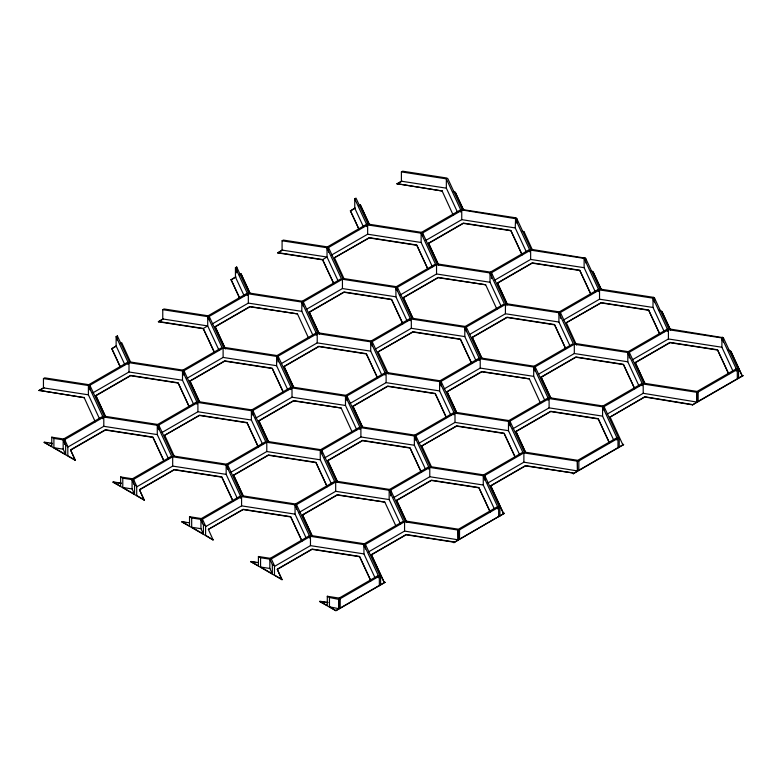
<?xml version="1.0" encoding="UTF-8"?>
<svg xmlns="http://www.w3.org/2000/svg" width="782" height="782" viewBox="0 0 782 782"><rect width="100%" height="100%" fill="white"/><g stroke="black" fill="none" stroke-linecap="round" stroke-linejoin="round"><path stroke-width="1.17" d="M498.828 516.726L504.263 513.295L453.922 542.649L453.697 541.867L406.161 534.507L371.362 554.604L384.099 582.346L384.949 582.482L384.099 582.052L371.362 554.604M39.1 390.384L84.045 397.627L39.1 390.384L43.45 387.872L43.45 378.576L44.691 377.853L88.786 384.676L127.935 362.076L116.127 336.612L117.368 335.898L129.411 361.841L182.89 370.121L222.039 347.511L207.709 316.632L162.764 309.682L162.764 318.978L158.414 321.793L203.359 328.743L214.063 351.802M162.764 309.682L164.015 308.968L208.1 315.791L247.259 293.182L235.441 267.727L236.682 267.004L248.725 292.957L302.204 301.226L341.363 278.627L327.032 247.747L282.087 240.797L282.087 250.093L277.737 252.899L322.683 259.859L333.376 282.908M282.087 240.797L283.328 240.074L327.423 246.897L366.572 224.297L368.048 224.072L421.527 232.342L460.676 209.742L515.23 218.637L529.561 249.507L529.561 251.833M363.493 226.956L354.754 208.139L354.754 198.843L356.005 198.12L368.048 224.072M397.051 183.721L441.996 190.964L397.051 183.721L401.401 181.209L401.401 171.903L402.652 171.19L446.737 178.013L447.812 178.628L462.142 209.508L515.631 217.787L516.707 218.403L531.037 249.282L585.591 258.177L599.921 289.057L653.41 297.326L654.485 297.952L668.815 328.831L723.37 337.726L737.7 368.596L738.55 368.733L738.55 378.029L737.7 377.902M120.457 367.442L111.777 348.723L116.127 345.908L116.127 336.612M119.978 343.689L121.718 342.682L130.75 362.437M239.781 298.558L231.091 279.829L235.441 277.024L235.441 267.727M239.292 274.795L241.032 273.798L250.064 293.25M359.094 229.664L350.404 210.945L354.754 208.139M358.615 205.91L360.355 204.904L369.387 224.366M39.1 390.677L44.075 387.804M112.764 348.146L115.746 346.426M158.414 321.793L163.389 318.919M231.091 279.829L236.066 276.965M277.737 252.899L282.713 250.035M350.404 210.945L355.38 208.071M397.051 184.014L402.026 181.141M89.862 389.944L89.862 385.291L129.01 362.692L182.499 370.961L196.829 401.84L196.829 404.167M209.185 319.897L209.185 316.407L248.334 293.807L301.813 302.077L316.143 332.956L316.143 335.283M328.499 247.523L367.648 224.913L421.136 233.192L435.466 264.072L396.308 286.671L342.829 278.402L328.499 247.523L328.499 252.166M93.038 392.76L129.01 371.988L182.499 380.267L193.75 404.519M212.352 323.875L248.334 303.103L301.813 311.373L313.074 335.634M331.676 254.981L367.648 234.209L421.136 242.488L432.387 266.75M105.482 416.669L95.805 395.516L130.604 375.419L178.149 382.779L189.352 406.923M225.314 348.88L215.118 326.622L249.927 306.534L297.463 313.885L308.675 338.342M427.989 269.448L416.777 245.294L369.241 237.943L334.442 257.737L369.241 237.64L416.777 245.001L427.989 269.155M95.805 395.809L130.604 375.722L178.149 383.072L189.352 407.227M215.118 326.925L249.927 306.827L297.463 313.885M164.142 461.253L152.93 437.109L105.394 429.748L70.585 449.846L75.346 460.403L44.212 442.417L51.749 446.473L51.749 437.177L63.567 439.005L102.725 416.405L88.395 385.526L88.786 384.676L88.786 388.165M64.652 444.274L64.652 439.631L103.801 417.021L157.28 425.3L171.61 456.17L132.461 478.78L120.633 476.952L120.633 486.248L113.097 482.191L144.24 500.167L139.479 489.61L174.278 469.523L221.814 476.873L233.026 501.027M183.965 375.389L183.965 370.736L223.114 348.137L276.603 356.406L290.933 387.286L290.933 389.612M303.279 306.495L303.279 301.852L342.438 279.242L395.917 287.522L410.247 318.401L410.247 320.718M422.603 236.447L422.603 232.968L461.751 210.358L461.751 219.654L425.779 240.426M67.819 447.089L103.801 426.317L157.28 434.597L168.541 458.858M187.142 378.205L223.114 357.433L276.603 365.702L287.854 389.964M306.456 309.31L342.438 288.548L395.917 296.818L407.178 321.079M199.586 402.114L189.909 380.951L224.708 360.864L272.244 368.214L283.455 392.368M318.909 333.22L309.222 312.067L344.031 291.979L391.567 299.33L402.779 323.484M438.223 264.336L428.546 243.182L463.345 223.085L510.881 230.446L522.093 254.59M75.346 460.403L70.585 450.139L105.394 430.051L152.93 437.402L163.633 460.461M189.909 381.254L224.708 361.157L272.244 368.518L283.455 392.672M309.222 312.37L344.031 292.273L391.567 299.623L402.779 323.777M428.546 243.476L463.345 223.388L510.881 230.739L522.093 254.893M89.862 385.291L104.192 416.171L157.671 424.45L196.829 401.84M209.185 316.407L223.515 347.286L276.994 355.556L316.143 332.956M158.746 425.066L197.905 402.466L251.384 410.736L265.714 441.615L226.565 464.215L173.076 455.945L158.746 425.066L158.746 429.719M278.069 361.988L278.069 356.181L317.218 333.582L370.697 341.851L385.027 372.731L385.027 375.057M397.383 287.297L436.542 264.687L490.021 272.967L504.351 303.836L465.202 326.446L411.713 318.166L397.383 287.297L397.383 290.777M161.923 432.534L197.905 411.762L251.384 420.032L262.644 444.293M281.246 363.65L317.218 342.878L370.697 351.147L381.958 375.409M399.504 295.371L436.542 273.983L490.021 282.263L501.282 306.524M258.246 447.001L247.034 422.847L199.498 415.486L164.689 435.281L199.498 415.193L247.034 422.544L258.246 446.698M293.69 387.559L284.013 366.396L318.812 346.309L366.347 353.66L377.559 377.814M413.013 318.665L403.326 297.512L438.135 277.415L485.671 284.775L496.883 309.222M284.013 366.699L318.812 346.602L366.347 353.953L377.559 378.107M403.326 297.805L438.135 277.718L485.671 284.775M183.965 370.736L198.296 401.616L251.775 409.885L290.933 387.286M303.279 301.852L317.609 332.731L371.098 341.001L410.247 318.401M422.603 232.968L436.933 263.837L490.412 272.116L529.561 249.507M133.536 484.048L133.536 479.395L172.685 456.796L226.164 465.065L240.494 495.944L240.494 498.271M252.85 415.164L252.85 410.511L292.009 387.911L345.488 396.181L359.818 427.06L359.818 429.386M372.173 346.27L372.173 341.626L411.322 319.017L464.801 327.296L479.131 358.166L479.131 360.492M491.487 278.548L491.487 272.732L530.646 250.132L584.125 258.402L598.455 289.281L598.455 291.608M136.713 486.863L172.685 466.092L226.164 474.361L237.425 498.623M256.027 417.979L292.009 397.207L345.488 405.477L356.748 429.738M375.35 349.085L411.322 328.313L464.801 336.592L476.062 360.854M494.664 280.2L530.646 259.428L584.125 267.698L595.385 291.96M268.48 441.889L258.793 420.726L293.602 400.638L341.138 407.989L352.35 432.436M471.663 363.552L460.451 339.398L412.916 332.047L378.117 351.841L412.916 331.744L460.451 339.105L471.663 363.259M507.117 304.11L497.43 282.947L532.229 262.86L579.775 270.21L590.987 294.364M144.24 500.167L139.479 489.913L174.278 469.826L221.814 477.176L232.518 500.226M258.793 421.029L293.602 400.931L341.138 407.989M497.43 283.25L532.229 263.153L579.775 270.513L590.987 294.667M278.069 356.181L292.4 387.061L345.879 395.33L385.027 372.731M227.64 464.84L266.789 442.241L320.268 450.51L334.598 481.389L295.449 503.989L241.97 495.72L227.64 464.84L227.64 469.493M346.954 400.599L346.954 395.956L386.113 373.346L439.592 381.626L453.922 412.505L453.922 414.822M466.277 327.062L505.426 304.462L558.905 312.732L573.235 343.611L534.086 366.22L480.607 357.941L466.277 327.062L466.277 331.715M230.817 472.308L266.789 451.537L320.268 459.806L331.529 484.068M350.131 403.414L386.113 382.642L439.592 390.922L450.852 415.183M469.454 334.53L505.426 313.758L558.905 322.028L570.166 346.289M243.261 496.218L233.583 475.055L268.382 454.968L315.918 462.318L327.13 486.472M362.584 427.324L352.897 406.171L387.696 386.073L435.242 393.434L446.454 417.588M481.898 358.439L472.22 337.286L507.019 317.189L554.555 324.54L565.767 348.694M233.583 475.358L268.382 455.261L315.918 462.621L327.13 486.766M352.897 406.464L387.696 386.376L435.242 393.727L445.935 416.786M472.22 337.58L507.019 317.492L554.555 324.843L565.259 347.892M309.389 538.045L309.389 535.719L295.058 504.84L241.579 496.57L202.421 519.17L205.588 525.993L205.588 535.299L213.124 539.942L181.991 521.965L189.527 526.022L189.527 516.716L201.345 518.554L240.494 495.944M252.85 410.511L267.18 441.39L320.669 449.66L359.818 427.06M372.173 341.626L386.503 372.496L439.983 380.775L479.131 358.166M491.487 272.732L505.817 303.612L559.306 311.891L598.455 289.281M321.744 453.765L321.744 450.285L360.893 427.676L414.372 435.955L428.702 466.834L428.702 469.151M441.058 386.044L441.058 381.391L480.216 358.791L533.695 367.061L548.026 397.94L548.026 400.267M560.381 318.323L560.381 312.507L599.53 289.907L653.009 298.177L667.339 329.056L667.339 331.382M205.598 526.638L241.579 505.866L295.058 514.136L306.319 538.397M324.921 457.744L360.893 436.972L414.372 445.251L425.633 469.513M444.235 388.859L480.216 368.087L533.695 376.367L544.438 399.524M563.558 319.975L599.53 299.203L653.009 307.473L664.27 331.734M301.92 541.105L290.709 516.951L243.163 509.59L208.364 529.385L243.163 509.297L290.709 516.648L301.92 540.802M337.365 481.653L327.687 460.5L362.486 440.403L410.022 447.763L421.234 471.917M456.688 412.769L447.001 391.616L481.8 371.518L529.346 378.869L540.558 403.326M659.871 334.442L648.659 310.288L601.123 302.927L566.324 322.722L601.123 302.634L648.659 309.985L659.871 334.139M327.687 460.793L362.486 440.706L410.022 448.057L421.234 472.211M447.001 391.909L481.8 371.821L529.346 378.869M346.954 395.956L361.284 426.835L414.773 435.105L453.922 412.505M296.525 504.615L335.683 482.005L389.162 490.285L403.492 521.164L364.344 543.764L310.855 535.494L296.525 504.615L296.525 509.258M415.848 435.73L454.997 413.121L508.476 421.39L522.806 452.27L483.657 474.879L430.178 466.6L415.848 435.73L415.848 440.374M535.162 371.489L535.162 366.836L574.311 344.236L627.799 352.506L642.13 383.385L642.13 385.712M298.646 512.689L335.683 491.311L389.162 499.581L400.423 523.842M419.015 443.189L454.997 422.417L508.476 430.696L519.737 454.958M538.339 374.304L574.311 353.532L627.799 361.802L639.06 386.064M312.155 535.983L302.468 514.83L337.267 494.742L384.812 502.093L396.024 526.247M514.83 456.561L504.126 433.502L456.59 426.151L421.791 445.945L456.59 425.848L504.126 433.208L515.338 457.353M550.792 398.214L541.105 377.051L575.904 356.963L623.449 364.314L634.652 388.468M302.468 515.133L337.267 495.035L384.812 502.093M541.105 377.354L575.904 357.257L623.449 364.617L634.652 388.771M370.805 580.576L359.593 556.422L312.057 549.072L277.258 569.159L282.019 579.716L250.875 561.74L258.412 565.787L258.412 556.491L270.24 558.319L309.389 535.719M321.744 450.285L336.074 481.165L389.553 489.434L428.702 466.834M441.058 381.391L455.388 412.27L508.877 420.55L548.026 397.94M560.381 312.507L574.711 343.386L628.19 351.656L667.339 329.056M270.24 558.319L271.315 558.944L310.464 536.344L363.943 544.614L378.273 575.493L378.273 577.81M390.629 495.866L390.629 490.06L429.777 467.45L483.266 475.73L497.596 506.599L497.596 508.926M509.952 425.819L509.952 421.166L549.101 398.566L602.58 406.836L616.91 437.715L616.91 440.041M629.266 358.088L629.266 352.281L668.414 329.672L721.903 337.951L736.233 368.83L736.233 371.147M274.482 566.412L310.464 545.641L363.943 553.91L375.204 578.172M393.805 497.518L429.777 476.746L483.266 485.026L494.527 509.287M513.119 428.634L549.101 407.862L602.58 416.132L613.841 440.393M632.442 359.74L668.414 338.977L721.903 347.247L733.164 371.509M406.767 522.523L396.572 500.275L431.371 480.177L478.916 487.538L490.118 511.682M525.572 452.543L515.895 431.381L550.694 411.293L598.23 418.644L609.442 442.798M644.886 383.649L635.209 362.496L670.008 342.408L717.553 349.759L728.756 373.913M282.019 579.716L277.258 569.462L312.057 549.365L359.593 556.716L370.805 580.87M396.572 500.568L431.371 480.48L478.916 487.831L490.118 511.985M515.895 431.684L550.694 411.586L598.23 418.947L609.442 443.101M635.209 362.799L670.008 342.702L717.553 350.053L728.247 373.112M535.162 366.836L549.492 397.715L602.981 405.985L642.13 383.385M365.419 549.032L365.419 544.389L404.568 521.78L458.047 530.059L458.272 539.844L453.922 542.649M484.732 480.148L484.732 475.495L523.881 452.895L577.37 461.165L577.595 470.96L573.245 473.765L623.586 444.704L622.736 444.274L623.586 444.704M604.056 410.1L604.056 406.611L643.205 384.011L696.684 392.281L696.909 402.065L692.559 404.88L742.9 375.819L742.05 375.389L730.906 351.372L728.081 349.74M368.586 551.848L404.568 531.076L458.272 539.844M487.909 482.963L523.881 462.191L577.595 470.96M607.223 414.079L643.205 393.307L696.909 402.065M504.263 513.588L503.413 513.461L490.676 485.71L525.475 465.622L573.02 472.973L573.245 473.765M692.559 404.88L644.798 397.031L609.999 417.129L644.798 396.738L692.559 404.577M371.362 554.897L406.161 534.81L453.697 542.161M490.676 486.013L525.475 465.916L573.02 472.973M384.949 582.482L335.869 610.81L319.77 601.514L327.296 605.561L327.296 596.265L339.124 598.093L378.273 575.493M497.596 506.599L458.447 529.209L404.959 520.929L390.629 490.06M616.91 437.715L577.761 460.315L524.282 452.045L509.952 421.166M736.233 368.83L697.075 391.43L643.596 383.16L629.266 352.281M327.296 596.265L329.457 597.507L329.457 606.803L335.869 610.507L338.958 608.728L338.958 599.432L380.599 575.396L380.599 584.692L379.749 584.565M458.272 530.548L499.913 506.511L499.913 515.807L499.063 515.67M577.595 461.654L619.236 437.617L619.236 446.913L623.586 444.401M696.909 392.769L738.55 368.733M379.348 585.405L340.199 608.015L340.199 598.719M380.599 584.692L384.949 582.179M617.985 447.636L578.836 470.236L578.836 460.94M698.16 401.352L737.309 378.742L737.309 369.446M738.55 378.029L742.9 375.516M401.401 171.903L446.346 178.863L460.676 209.742L460.676 212.059M401.401 181.209L446.346 188.159L457.607 212.421M461.751 219.654L515.23 227.933L526.491 252.195M282.087 250.093L327.032 257.043L338.283 281.305M277.737 252.606L322.683 259.556L327.032 257.043L327.032 247.747M730.906 351.372L742.05 375.683L742.9 375.819M162.764 318.978L207.709 325.938L218.97 350.189M158.414 321.49L203.359 328.44L207.709 325.938L207.709 316.632M619.236 437.617L618.386 437.49L604.056 406.611M43.45 378.576L88.395 385.526L88.395 394.822L99.656 419.084M43.45 387.872L88.395 394.822M499.913 506.511L499.063 506.374L484.732 475.495M53.899 438.419L63.176 439.855L65.659 445.212L65.659 454.508L53.899 447.715L53.899 438.419L51.749 437.177M44.212 442.123L52.502 443.404M490.676 485.71L503.413 513.158L504.263 513.295M44.212 442.417L47.77 442.974M50.136 443.335L52.502 443.707M53.899 447.715L63.176 449.151L65.659 454.508M122.784 478.193L132.07 479.63L134.553 484.987L134.553 494.283L122.784 487.489L122.784 478.193L120.633 476.952M113.097 481.898L121.396 483.178M113.097 482.191L121.396 483.472M122.784 487.489L132.07 488.926L134.553 494.283M191.678 517.967L200.954 519.395L203.437 524.751L203.437 534.047L191.678 527.264L191.678 517.967L189.527 516.716M181.991 521.672L189.097 522.767M181.991 521.965L186.732 522.699M191.678 527.264L200.954 528.691L203.437 534.047M380.599 575.396L379.749 575.259L365.419 544.389M260.562 557.732L269.839 559.169L272.332 564.526L272.332 573.822L260.562 567.028L260.562 557.732L258.412 556.491M250.875 561.437L257.982 562.541M250.875 561.74L256.799 562.659M260.562 567.028L269.839 568.465L272.332 573.822M329.457 597.507L338.958 599.432M319.77 601.211L328.059 602.492M319.77 601.514L326.876 602.609M329.457 606.803L338.958 608.728M453.472 191.189L455.349 192.284L463.462 209.742M522.356 230.964L524.243 232.049L532.346 249.82M591.241 270.738L593.127 271.823L601.231 289.291M659.187 309.965L662.022 311.598L670.633 330.151M453.335 191.414L455.349 192.577L463.462 210.045M522.22 231.189L524.243 232.049M591.114 270.953L593.127 272.126L601.231 289.584M659.998 310.728L662.022 311.891L670.125 329.359M728.883 350.502L730.906 351.665M65.659 445.212L67.819 446.454L67.819 455.75L75.346 460.099M134.553 484.987L136.703 486.228L136.703 495.524L144.24 499.874M203.437 524.751L205.588 525.993M272.332 564.526L274.482 565.767L274.482 575.063L282.019 579.413M635.209 362.496L644.886 383.356M566.324 322.722L576.51 344.979M609.999 416.826L622.736 444.567M497.43 282.947L507.626 304.912M541.105 377.051L550.792 397.911M441.996 190.671L453.208 215.118M428.546 243.182L438.731 265.137M472.22 337.286L481.898 358.136M515.895 431.381L525.572 452.24M403.326 297.512L413.013 318.372M447.001 391.616L457.196 413.57M369.387 224.669L360.355 204.904M354.754 198.843L366.572 224.297L366.572 226.624M350.404 210.651L359.094 229.37M334.442 257.737L344.119 278.891M378.117 351.841L388.302 373.796M421.791 445.945L431.469 466.805M333.885 283.71L322.683 259.859M453.697 541.867L453.922 542.356M309.222 312.067L319.418 334.022M352.897 406.171L362.584 427.031M396.572 500.275L406.767 522.229M284.013 366.396L293.69 387.256M327.687 460.5L337.873 482.455M249.566 292.468L241.032 273.798M235.441 277.024L244.17 295.84M231.091 279.536L239.781 298.255M215.118 326.622L225.314 348.586M258.793 420.726L268.988 442.68M302.468 514.83L312.155 535.69M214.571 352.594L203.359 328.743M189.909 380.951L199.586 401.811M233.583 475.055L243.261 495.915M271.315 558.944L274.482 565.767M164.689 435.281L174.376 456.444M208.364 529.385L213.124 539.942M116.127 345.908L124.856 364.725M111.777 348.42L120.457 367.149M95.805 395.516L105.99 417.471M133.536 479.395L136.703 486.228M84.045 397.334L95.248 421.781M64.652 439.631L67.819 446.454M723.37 337.726L723.37 342.369M722.294 337.101L722.294 340.59M721.903 337.951L721.903 347.247M698.16 392.056L698.16 401.645M696.684 392.281L696.684 401.577M668.414 329.672L668.414 338.977M654.485 297.952L654.485 302.595M653.41 297.326L653.41 300.816M653.009 298.177L653.009 307.473M643.205 384.011L643.205 393.307M628.19 351.656L628.19 353.982M627.799 352.506L627.799 361.802M617.985 438.34L617.985 447.93M602.981 405.985L602.981 408.312M602.58 406.836L602.58 416.132M599.53 289.907L599.53 299.203M585.591 258.177L585.591 262.83M584.516 257.552L584.516 259.878M584.125 258.402L584.125 267.698M577.37 461.165L577.37 470.461M574.311 344.236L574.311 353.532M559.306 311.891L559.306 314.208M558.905 312.732L558.905 322.028M549.101 398.566L549.101 407.862M534.086 366.22L534.086 369.7M533.695 367.061L533.695 376.367M530.646 250.132L530.646 259.428M523.881 452.895L523.881 462.191M516.707 218.403L516.707 223.056M515.631 220.104L515.631 217.787L515.23 227.933M508.877 420.55L508.877 424.03M508.476 421.39L508.476 430.696M505.817 303.612L505.817 305.938M505.426 304.462L505.426 313.758M498.672 507.225L498.672 516.521L459.523 539.121L459.523 529.825M490.412 272.116L490.412 274.443M490.021 272.967L490.021 282.263M483.657 474.879L483.657 477.196M483.266 475.73L483.266 485.026M480.216 358.791L480.216 368.087M465.202 326.446L465.202 329.926M464.801 327.296L464.801 336.592M458.047 530.059L458.047 539.355M454.997 413.121L454.997 422.417M446.346 178.863L446.346 188.159M439.983 380.775L439.983 384.265M439.592 381.626L439.592 390.922M436.542 264.687L436.542 273.983M429.777 467.45L429.777 476.746M421.527 232.342L421.527 234.668M421.136 233.192L421.136 242.488M414.773 435.105L414.773 437.431M414.372 435.955L414.372 445.251M411.322 319.017L411.322 328.313M404.568 521.78L404.568 531.076M396.308 286.671L396.308 290.161M395.917 287.522L395.917 296.818M389.553 489.434L389.553 491.761M389.162 490.285L389.162 499.581M386.113 373.346L386.113 382.642M379.348 576.109L379.348 585.708M371.098 341.001L371.098 344.491M370.697 341.851L370.697 351.147M367.648 224.913L367.648 234.209M364.344 543.764L364.344 547.253M363.943 544.614L363.943 553.91M360.893 427.676L360.893 436.972M345.879 395.33L345.879 397.657M345.488 396.181L345.488 405.477M342.438 279.242L342.438 288.548M339.124 598.093L339.124 600.42M338.733 598.944L338.733 608.24M335.683 482.005L335.683 491.311M327.423 246.897L327.423 250.387M320.669 449.66L320.669 451.986M320.268 450.51L320.268 459.806M317.218 333.582L317.218 342.878M310.464 536.344L310.464 545.641M302.204 301.226L302.204 303.553M301.813 302.077L301.813 311.373M295.449 503.989L295.449 507.479M295.058 504.84L295.058 514.136M292.009 387.911L292.009 397.207M276.994 355.556L276.994 357.882M276.603 356.406L276.603 365.702M269.839 559.169L269.839 568.465M266.789 442.241L266.789 451.537M251.775 409.885L251.775 412.212M251.384 410.736L251.384 420.032M248.334 293.807L248.334 303.103M247.259 293.182L247.259 295.508M241.579 496.57L241.579 505.866M236.682 267.004L236.682 272.82M226.565 464.215L226.565 467.704M226.164 465.065L226.164 474.361M223.114 348.137L223.114 357.433M208.1 315.791L208.1 318.108M202.421 519.17L202.421 523.823M201.345 518.554L201.345 520.871M200.954 519.395L200.954 528.691M197.905 402.466L197.905 411.762M182.89 370.121L182.89 373.601M182.499 370.961L182.499 380.267M172.685 456.796L172.685 466.092M157.671 424.45L157.671 427.93M157.28 425.3L157.28 434.597M132.461 478.78L132.461 481.106M132.07 479.63L132.07 488.926M129.01 362.692L129.01 371.988M127.935 362.076L127.935 364.392M117.368 335.898L117.368 340.541M103.801 417.021L103.801 426.317M102.725 416.405L102.725 418.722M63.567 439.005L63.567 441.331M63.176 439.855L63.176 449.151"/></g></svg>
